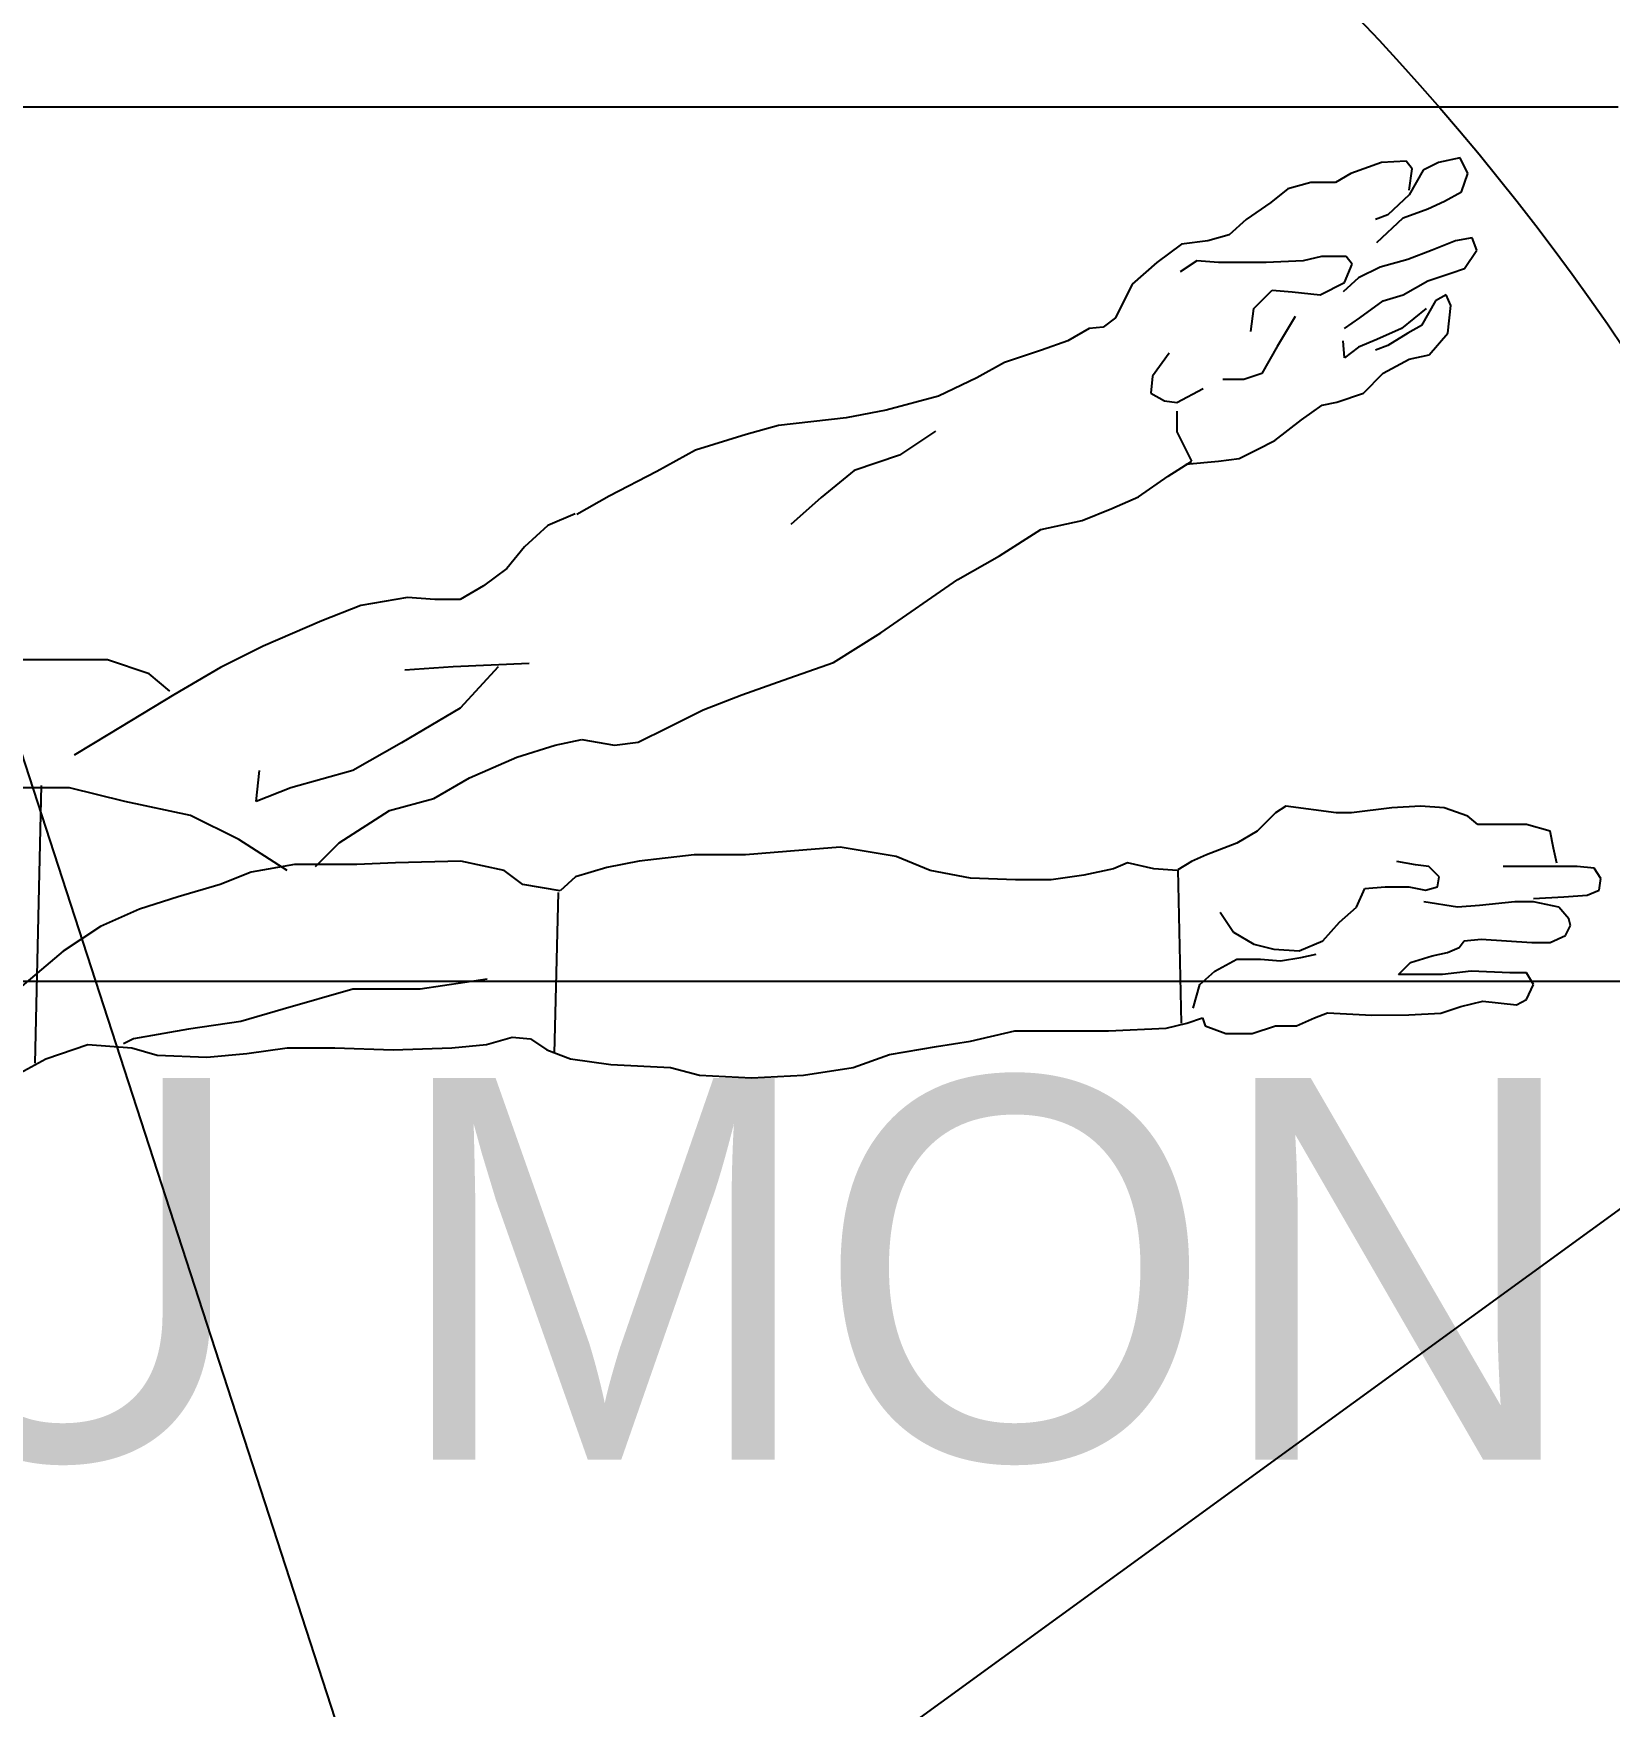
# Model space of a CAD drawing. Header units: millimetres. Extents: x -44462 to 306987, y -116160 to 12874.
# Drawn here: x -11157.79 to -11112.38, y -56620.62 to -56572.42 of the extents above; entities that cross this region are included whole.
import ezdxf

# ---------------------------------------------------------------- set-up
doc = ezdxf.new("R2010")
doc.units = ezdxf.units.MM
doc.layers.add('AVP_TEXTES', color=7, linetype='Continuous')
doc.layers.add('Layer1', color=1, linetype='Continuous')
doc.styles.add('CENTURY GOTHIC', font='GOTHIC.TTF')
doc.styles.add('wide latin', font='', dxfattribs={"height": 10})
doc.styles.get('wide latin').set_extended_font_data('Wide Latin')

# ---------------------------------------------------------------- blocks, each defined once
blk = doc.blocks.new('PETIT CARTOUCHE_HOR')
at = {"color": 254}
for p, q in [((-155.124, 358.709), (-112.298, 226.902)), ((-85.83, 308.363), (-224.419, 308.363)), ((-85.83, 308.363), (-197.951, 226.902))]:
    blk.add_line(p, q, dxfattribs=at)
blk.add_arc((-94.888, 333.556), 120.472, 180, 270, dxfattribs=at)
at = {"layer": 'Layer1', "color": 254}
for p, q in [((-94.888, 333.556), (-215.361, 333.556)), ((-102.596, 331.645), (-103.04, 331.38)), ((-101.71, 331.955), (-102.596, 331.645)), ((-101.001, 332), (-101.71, 331.955)), ((-100.823, 331.778), (-101.001, 332)), ((-100.912, 331.158), (-100.823, 331.778)), ((-100.513, 331.734), (-100.912, 331.026)), ((-100.07, 331.955), (-100.513, 331.734)), ((-99.449, 332.088), (-100.07, 331.955)), ((-99.228, 331.645), (-99.449, 332.088)), ((-99.405, 331.114), (-99.228, 331.645)), ((-104.414, 331.203), (-104.901, 330.804)), ((-103.749, 331.38), (-104.414, 331.203)), ((-103.04, 331.38), (-103.749, 331.38)), ((-104.901, 330.804), (-105.611, 330.317)), ((-100.912, 331.026), (-101.533, 330.45)), ((-100.38, 330.627), (-99.893, 330.848)), ((-99.893, 330.848), (-99.405, 331.114)), ((-105.611, 330.317), (-106.098, 329.874)), ((-101.533, 330.45), (-101.887, 330.317)), ((-101.843, 329.653), (-101.089, 330.361)), ((-101.089, 330.361), (-100.38, 330.627)), ((-106.719, 329.697), (-107.472, 329.609)), ((-106.098, 329.874), (-106.719, 329.697)), ((-99.582, 329.697), (-100.247, 329.432)), ((-99.095, 329.786), (-99.582, 329.697)), ((-98.962, 329.432), (-99.095, 329.786)), ((-107.472, 329.609), (-108.182, 329.077)), ((-103.439, 329.254), (-103.971, 329.122)), ((-102.729, 329.254), (-103.439, 329.254)), ((-102.552, 329.033), (-102.729, 329.254)), ((-100.247, 329.432), (-100.956, 329.166)), ((-99.316, 328.9), (-98.962, 329.432)), ((-108.182, 329.077), (-108.891, 328.457)), ((-107.029, 329.122), (-107.517, 328.812)), ((-106.408, 329.077), (-107.029, 329.122)), ((-105.611, 329.077), (-106.408, 329.077)), ((-105.034, 329.077), (-105.611, 329.077)), ((-103.971, 329.122), (-105.034, 329.077)), ((-102.774, 328.502), (-102.552, 329.033)), ((-101.754, 328.944), (-102.375, 328.635)), ((-100.956, 329.166), (-101.754, 328.944)), ((-100.38, 328.546), (-99.715, 328.767)), ((-99.715, 328.767), (-99.316, 328.9)), ((-108.891, 328.457), (-109.378, 327.483)), ((-105.389, 327.749), (-104.857, 328.28)), ((-104.857, 328.28), (-104.281, 328.236)), ((-103.483, 328.147), (-102.774, 328.502)), ((-102.375, 328.635), (-102.818, 328.236)), ((-101.089, 328.147), (-100.38, 328.546)), ((-104.281, 328.236), (-103.483, 328.147)), ((-102.331, 327.483), (-101.666, 327.97)), ((-101.666, 327.97), (-101.089, 328.147)), ((-100.159, 327.97), (-100.557, 327.262)), ((-99.848, 328.147), (-100.159, 327.97)), ((-99.715, 327.838), (-99.848, 328.147)), ((-99.804, 327.04), (-99.715, 327.838)), ((-109.378, 327.483), (-109.733, 327.218)), ((-105.478, 327.085), (-105.389, 327.749)), ((-104.199, 327.526), (-104.72, 326.659)), ((-102.774, 327.173), (-102.331, 327.483)), ((-100.425, 327.749), (-101.134, 327.173)), ((-110.752, 326.819), (-111.506, 326.553)), ((-110.132, 327.173), (-110.752, 326.819)), ((-109.733, 327.218), (-110.132, 327.173)), ((-102.774, 326.332), (-102.818, 326.819)), ((-101.843, 326.863), (-102.375, 326.642)), ((-101.134, 327.173), (-101.843, 326.863)), ((-100.956, 327.04), (-101.533, 326.686)), ((-100.557, 327.262), (-100.956, 327.04)), ((-100.336, 326.421), (-99.804, 327.04)), ((-111.506, 326.553), (-112.57, 326.199)), ((-107.827, 326.465), (-108.314, 325.801)), ((-104.72, 326.659), (-105.155, 325.878)), ((-102.375, 326.642), (-102.774, 326.332)), ((-101.533, 326.686), (-101.887, 326.553)), ((-100.912, 326.288), (-100.336, 326.421)), ((-112.57, 326.199), (-113.368, 325.756)), ((-105.155, 325.878), (-105.676, 325.704)), ((-102.227, 325.31), (-101.666, 325.889)), ((-101.666, 325.889), (-100.912, 326.288)), ((-113.368, 325.756), (-114.476, 325.225)), ((-108.314, 325.801), (-108.359, 325.314)), ((-107.605, 325.048), (-106.852, 325.446)), ((-105.676, 325.704), (-106.284, 325.704)), ((-114.476, 325.225), (-115.983, 324.827)), ((-108.359, 325.314), (-107.96, 325.092)), ((-107.96, 325.092), (-107.605, 325.048)), ((-104.019, 324.543), (-103.421, 324.969)), ((-103.421, 324.969), (-102.995, 325.055)), ((-102.995, 325.055), (-102.227, 325.31)), ((-117.135, 324.605), (-119.086, 324.384)), ((-115.983, 324.827), (-117.135, 324.605)), ((-107.602, 324.202), (-107.602, 324.799)), ((-104.786, 323.947), (-104.019, 324.543)), ((-120.016, 324.118), (-121.479, 323.675)), ((-119.086, 324.384), (-120.016, 324.118)), ((-114.559, 324.216), (-115.602, 323.522)), ((-107.175, 323.35), (-107.602, 324.202)), ((-105.298, 323.691), (-104.786, 323.947)), ((-121.479, 323.675), (-122.587, 323.055)), ((-115.602, 323.522), (-116.905, 323.088)), ((-106.407, 323.35), (-105.81, 323.435)), ((-105.81, 323.435), (-105.298, 323.691)), ((-122.587, 323.055), (-123.961, 322.347)), ((-116.905, 323.088), (-117.861, 322.307)), ((-107.858, 322.924), (-107.175, 323.35)), ((-107.346, 323.265), (-106.407, 323.35)), ((-108.711, 322.328), (-107.858, 322.924)), ((-123.961, 322.347), (-124.892, 321.816)), ((-117.861, 322.307), (-118.73, 321.526)), ((-110.332, 321.646), (-109.479, 321.987)), ((-109.479, 321.987), (-108.711, 322.328)), ((-125.732, 321.499), (-126.406, 320.882)), ((-124.946, 321.836), (-125.732, 321.499)), ((-111.526, 321.39), (-110.332, 321.646)), ((-112.72, 320.623), (-111.526, 321.39)), ((-126.406, 320.882), (-126.911, 320.265)), ((-113.915, 319.941), (-112.72, 320.623)), ((-126.911, 320.265), (-127.585, 319.76)), ((-127.585, 319.76), (-128.259, 319.368)), ((-116.133, 318.407), (-113.915, 319.941)), ((-131.122, 319.2), (-132.245, 318.751)), ((-129.775, 319.424), (-131.122, 319.2)), ((-128.989, 319.368), (-129.775, 319.424)), ((-128.259, 319.368), (-128.989, 319.368)), ((-132.245, 318.751), (-133.93, 318.022)), ((-117.498, 317.555), (-116.133, 318.407)), ((-133.93, 318.022), (-135.165, 317.405)), ((-139.711, 317.626), (-140.906, 317.626)), ((-138.417, 317.626), (-139.711, 317.626)), ((-137.222, 317.228), (-138.417, 317.626)), ((-136.625, 316.731), (-137.222, 317.228)), ((-135.165, 317.405), (-136.512, 316.619)), ((-128.459, 317.427), (-129.853, 317.328)), ((-126.269, 317.527), (-128.459, 317.427)), ((-127.165, 317.427), (-128.26, 316.234)), ((-118.948, 317.044), (-117.498, 317.555)), ((-120.143, 316.618), (-118.948, 317.044)), ((-136.512, 316.619), (-138.365, 315.498)), ((-128.26, 316.234), (-129.953, 315.239)), ((-122.275, 315.68), (-121.252, 316.192)), ((-121.252, 316.192), (-120.143, 316.618)), ((-138.365, 315.498), (-139.376, 314.881)), ((-129.953, 315.239), (-131.347, 314.443)), ((-125.517, 315.169), (-124.75, 315.339)), ((-124.75, 315.339), (-123.811, 315.169)), ((-123.811, 315.169), (-123.129, 315.254)), ((-123.129, 315.254), (-122.275, 315.68)), ((-127.991, 314.232), (-126.626, 314.828)), ((-126.626, 314.828), (-125.517, 315.169)), ((-134.135, 313.548), (-134.036, 314.443)), ((-131.347, 314.443), (-133.139, 313.946)), ((-139.512, 313.946), (-141.006, 313.946)), ((-140.334, 314.009), (-140.513, 306.011)), ((-137.919, 313.548), (-139.512, 313.946)), ((-133.139, 313.946), (-134.135, 313.548)), ((-129.015, 313.635), (-127.991, 314.232)), ((-136.027, 313.15), (-137.919, 313.548)), ((-130.295, 313.294), (-129.015, 313.635)), ((-104.471, 313.418), (-104.762, 313.224)), ((-103.015, 313.224), (-104.471, 313.418)), ((-101.413, 313.37), (-102.578, 313.224)), ((-100.587, 313.418), (-101.413, 313.37)), ((-99.908, 313.37), (-100.587, 313.418)), ((-99.228, 313.127), (-99.908, 313.37)), ((-134.633, 312.454), (-136.027, 313.15)), ((-131.745, 312.357), (-130.295, 313.294)), ((-104.762, 313.224), (-105.296, 312.691)), ((-102.578, 313.224), (-103.015, 313.224)), ((-98.937, 312.885), (-99.228, 313.127)), ((-98.063, 312.885), (-98.937, 312.885)), ((-97.529, 312.885), (-98.063, 312.885)), ((-96.849, 312.691), (-97.529, 312.885)), ((-133.239, 311.559), (-134.633, 312.454)), ((-132.428, 311.675), (-131.745, 312.357)), ((-105.879, 312.352), (-106.753, 312.012)), ((-105.296, 312.691), (-105.879, 312.352)), ((-96.752, 312.206), (-96.849, 312.691)), ((-121.514, 312.008), (-123.098, 311.828)), ((-120.038, 312.008), (-121.514, 312.008)), ((-118.383, 312.143), (-120.038, 312.008)), ((-117.309, 312.232), (-118.383, 312.143)), ((-115.699, 311.964), (-117.309, 312.232)), ((-114.715, 311.562), (-115.699, 311.964)), ((-106.753, 312.012), (-107.19, 311.818)), ((-96.655, 311.77), (-96.752, 312.206)), ((-134.281, 311.515), (-135.175, 311.158)), ((-133.028, 311.738), (-134.281, 311.515)), ((-131.239, 311.738), (-133.028, 311.738)), ((-130.12, 311.783), (-131.239, 311.738)), ((-128.242, 311.828), (-130.12, 311.783)), ((-126.989, 311.56), (-128.242, 311.828)), ((-126.452, 311.158), (-126.989, 311.56)), ((-124.932, 311.381), (-125.379, 310.979)), ((-124.037, 311.649), (-124.932, 311.381)), ((-123.098, 311.828), (-124.037, 311.649)), ((-113.552, 311.338), (-114.715, 311.562)), ((-110.287, 311.428), (-111.226, 311.294)), ((-109.437, 311.606), (-110.287, 311.428)), ((-109.034, 311.785), (-109.437, 311.606)), ((-108.274, 311.606), (-109.034, 311.785)), ((-107.603, 311.562), (-108.274, 311.606)), ((-107.19, 311.818), (-107.578, 311.576)), ((-107.578, 311.576), (-107.481, 307.163)), ((-100.733, 311.721), (-101.267, 311.818)), ((-100.344, 311.673), (-100.733, 311.721)), ((-100.053, 311.382), (-100.344, 311.673)), ((-100.102, 311.091), (-100.053, 311.382)), ((-97.626, 311.673), (-98.208, 311.673)), ((-96.849, 311.673), (-97.626, 311.673)), ((-96.072, 311.673), (-96.849, 311.673)), ((-95.587, 311.624), (-96.072, 311.673)), ((-95.393, 311.333), (-95.587, 311.624)), ((-135.175, 311.158), (-136.383, 310.8)), ((-125.379, 310.979), (-126.452, 311.158)), ((-125.436, 310.93), (-125.549, 306.289)), ((-112.255, 311.294), (-113.552, 311.338)), ((-111.226, 311.294), (-112.255, 311.294)), ((-102.432, 310.509), (-102.189, 311.042)), ((-102.189, 311.042), (-101.607, 311.091)), ((-101.607, 311.091), (-100.927, 311.091)), ((-100.927, 311.091), (-100.442, 310.994)), ((-100.442, 310.994), (-100.102, 311.091)), ((-95.781, 310.848), (-95.441, 310.994)), ((-95.441, 310.994), (-95.393, 311.333)), ((-137.501, 310.443), (-138.619, 309.951)), ((-136.383, 310.8), (-137.501, 310.443)), ((-102.917, 310.072), (-102.432, 310.509)), ((-99.519, 310.509), (-100.49, 310.654)), ((-98.888, 310.557), (-99.519, 310.509)), ((-97.869, 310.654), (-98.888, 310.557)), ((-97.335, 310.654), (-97.869, 310.654)), ((-97.335, 310.751), (-96.461, 310.8)), ((-96.606, 310.509), (-97.335, 310.654)), ((-96.315, 310.169), (-96.606, 310.509)), ((-96.461, 310.8), (-95.781, 310.848)), ((-138.619, 309.951), (-139.693, 309.236)), ((-106.364, 310.363), (-105.976, 309.781)), ((-103.403, 309.539), (-102.917, 310.072)), ((-96.412, 309.684), (-96.267, 309.975)), ((-96.267, 309.975), (-96.315, 310.169)), ((-105.976, 309.781), (-105.393, 309.442)), ((-104.083, 309.248), (-103.403, 309.539)), ((-99.471, 309.345), (-99.325, 309.539)), ((-99.325, 309.539), (-98.84, 309.587)), ((-98.84, 309.587), (-98.111, 309.539)), ((-98.111, 309.539), (-97.383, 309.49)), ((-97.383, 309.49), (-96.849, 309.49)), ((-96.849, 309.49), (-96.412, 309.684)), ((-139.693, 309.236), (-141.139, 308.021)), ((-106.51, 308.666), (-105.879, 309.005)), ((-105.879, 309.005), (-105.199, 309.005)), ((-105.393, 309.442), (-104.811, 309.296)), ((-105.199, 309.005), (-104.617, 308.957)), ((-104.811, 309.296), (-104.083, 309.248)), ((-104.617, 308.957), (-104.034, 309.054)), ((-104.034, 309.054), (-103.597, 309.151)), ((-100.879, 308.908), (-100.247, 309.102)), ((-100.247, 309.102), (-99.81, 309.199)), ((-99.81, 309.199), (-99.471, 309.345)), ((-106.947, 308.278), (-106.51, 308.666)), ((-101.218, 308.569), (-100.879, 308.908)), ((-99.956, 308.569), (-101.218, 308.569)), ((-99.131, 308.666), (-99.956, 308.569)), ((-98.014, 308.617), (-99.131, 308.666)), ((-97.529, 308.617), (-98.014, 308.617)), ((-97.335, 308.278), (-97.529, 308.617)), ((-131.353, 308.142), (-133.362, 307.569)), ((-129.415, 308.142), (-131.353, 308.142)), ((-127.477, 308.429), (-129.415, 308.142)), ((-107.141, 307.599), (-106.947, 308.278)), ((-97.529, 307.841), (-97.335, 308.278)), ((-133.362, 307.569), (-134.582, 307.21)), ((-100.005, 307.454), (-99.422, 307.647)), ((-99.422, 307.647), (-98.791, 307.793)), ((-98.791, 307.793), (-97.82, 307.696)), ((-97.82, 307.696), (-97.529, 307.841)), ((-134.582, 307.21), (-136.09, 306.995)), ((-107.92, 307.015), (-107.319, 307.165)), ((-107.319, 307.165), (-106.869, 307.315)), ((-106.869, 307.315), (-106.794, 307.09)), ((-106.794, 307.09), (-106.193, 306.865)), ((-105.442, 306.865), (-104.766, 307.09)), ((-104.766, 307.09), (-104.165, 307.09)), ((-104.165, 307.09), (-103.639, 307.315)), ((-103.639, 307.315), (-103.263, 307.465)), ((-103.263, 307.465), (-101.986, 307.39)), ((-101.986, 307.39), (-100.927, 307.405)), ((-100.927, 307.405), (-100.005, 307.454)), ((-140.199, 306.132), (-138.987, 306.553)), ((-138.987, 306.553), (-137.722, 306.448)), ((-137.669, 306.708), (-137.956, 306.565)), ((-136.09, 306.995), (-137.669, 306.708)), ((-128.502, 306.448), (-127.501, 306.553)), ((-127.501, 306.553), (-126.763, 306.763)), ((-126.763, 306.763), (-126.236, 306.711)), ((-126.236, 306.711), (-125.762, 306.395)), ((-114.531, 306.49), (-113.554, 306.64)), ((-113.554, 306.64), (-112.277, 306.94)), ((-112.277, 306.94), (-111.226, 306.94)), ((-111.226, 306.94), (-109.573, 306.94)), ((-109.573, 306.94), (-107.92, 307.015)), ((-106.193, 306.865), (-105.442, 306.865)), ((-141.358, 305.5), (-140.199, 306.132)), ((-137.722, 306.448), (-136.985, 306.237)), ((-136.985, 306.237), (-135.562, 306.184)), ((-135.562, 306.184), (-134.403, 306.29)), ((-134.403, 306.29), (-133.244, 306.448)), ((-133.244, 306.448), (-131.874, 306.448)), ((-131.874, 306.448), (-130.188, 306.395)), ((-130.188, 306.395), (-128.502, 306.448)), ((-125.762, 306.395), (-125.077, 306.132)), ((-125.077, 306.132), (-123.918, 305.974)), ((-116.934, 305.889), (-115.883, 306.265)), ((-115.883, 306.265), (-114.531, 306.49)), ((-123.918, 305.974), (-122.193, 305.889)), ((-122.193, 305.889), (-121.366, 305.664)), ((-121.366, 305.664), (-119.864, 305.589)), ((-119.864, 305.589), (-118.362, 305.664)), ((-118.362, 305.664), (-116.934, 305.889))]:
    blk.add_line(p, q, dxfattribs=at)
blk.add_circle((-155.124, 285.848), 72.861, dxfattribs=at)
at = {"style": 'CENTURY GOTHIC'}
for tag, p, height in [('DATE', (-210.156, 171.359), 20), ('DOSSIERN°', (-210.156, 111.509), 20), ('COMMENTAIRE', (-210.156, 95.352), 12), ('COMMENTAIRESUITE', (-210.156, 79.701), 12), ('FEUILLEN°', (-221.991, 32.691), 20), ('TOTALFEUILLES', (-181.647, 32.691), 20), ('ÉCH.', (-103.226, 32.691), 12)]:
    blk.add_attdef(tag, p, '', height=height, dxfattribs=at)
at = {"layer": 'AVP_TEXTES', "color": 1, "linetype": 'Continuous', "insert": (-220.975, 300.006), "char_height": 11, "width": 220.0008, "attachment_point": 4, "style": 'wide latin'}
blk.add_mtext('{\\fBroadway|b0|i0|c0|p82;\\C2;ATELIER DU MONUMENT}', dxfattribs=at)

msp = doc.modelspace()

# ---------------------------------------------------------------- block references
at = {"color": 1}
msp.add_blockref('PETIT CARTOUCHE_HOR', (-11017.24, -56908.098), dxfattribs=at)

doc.saveas('drawing.dxf')
